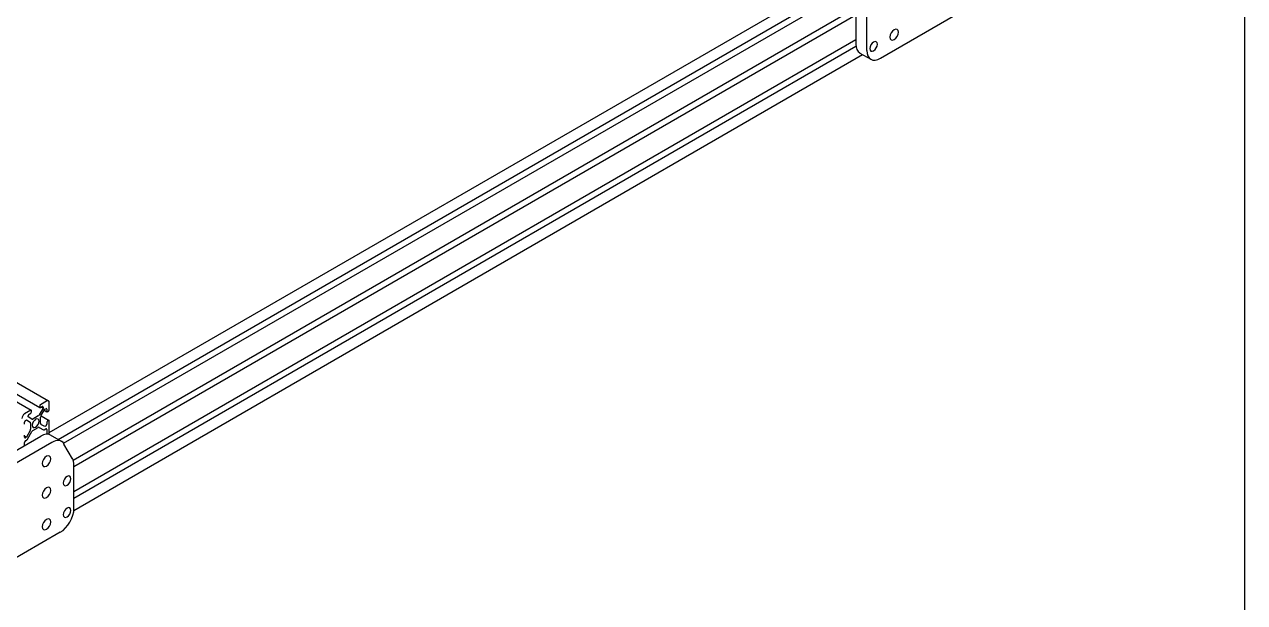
# Model space of a CAD drawing. Extents: x 23 to 317, y -101 to 289.
# Drawn here: x 168.2 to 317.4, y 29.5 to 100.1 of the extents above; entities that cross this region are included whole.
import ezdxf

# ---------------------------------------------------------------- set-up
doc = ezdxf.new("R2010")
doc.units = 0
doc.layers.get('0').update_dxf_attribs({"linetype": 'CONTINUOUS'})

msp = doc.modelspace()

# ---------------------------------------------------------------- linework, layer by layer
at = {"color": 1}
msp.add_lwpolyline([(317.359397, -100.885389), (23.359389, -100.885389), (23.359389, 289.114623), (317.359397, 289.114623), (317.359397, -100.885389), (317.359397, -100.885389)], close=True, dxfattribs=at)
at = {"color": 7}
for points in [[(171.209032, 50.219085), (268.227343, 106.232751)], [(172.30469, 49.363571), (269.353019, 105.407255)], [(172.965087, 48.9133), (270.283579, 105.107075)], [(269.818299, 103.020821), (269.818299, 97.677609)], [(174.135791, 46.857065), (269.818299, 102.10527)], [(271.154102, 96.912149), (271.154102, 102.240352)], [(272.835112, 95.951572), (282.801102, 101.700027)], [(174.225845, 46.061586), (269.818299, 101.264765)], [(174.225845, 43.044773), (269.818299, 98.247952)], [(174.225845, 42.204268), (269.833308, 97.422456)], [(174.210836, 40.718375), (270.658804, 96.401842)], [(270.313597, 96.59696), (271.649399, 95.8315)], [(124.651049, 80.912533), (171.118978, 54.091413)], [(125.686671, 78.901324), (170.068346, 53.280925)], [(126.347068, 77.595539), (169.017715, 52.950727)], [(170.878833, 54.061395), (170.128382, 53.626133)], [(171.209032, 52.995754), (171.209032, 53.866277)], [(168.957679, 52.950727), (168.207228, 52.515465)], [(169.09276, 51.855068), (168.62748, 52.14024), (168.62748, 52.260312)], [(168.747552, 52.485447), (168.957679, 52.60552)], [(169.047733, 52.75561), (169.047733, 52.9057)], [(169.873229, 52.260312), (169.212832, 51.870077)], [(170.458581, 53.325953), (170.458581, 53.190871), (169.993301, 52.380384)], [(170.053337, 53.476043), (170.053337, 53.325953)], [(170.128382, 53.280925), (170.338509, 53.400998)], [(170.203427, 52.260312), (170.683716, 53.070799), (170.788779, 53.145844)], [(170.458581, 53.190871), (170.218436, 53.340962)], [(170.218436, 52.275321), (171.194023, 51.704978)], [(170.608671, 52.965736), (170.938869, 52.770619)], [(170.908851, 53.070799), (170.908851, 52.830655)], [(170.998905, 52.770619), (171.133987, 52.860673)], [(168.17721, 51.239699), (168.17721, 51.479843)], [(168.297282, 51.704978), (168.417354, 51.765014), (168.882634, 51.494852)], [(168.927661, 51.389789), (168.927661, 50.624329)], [(169.212832, 50.45923), (169.873229, 50.849464)], [(169.993301, 50.849464), (170.518617, 50.549284)], [(170.1584, 51.329753), (170.1584, 52.095213)], [(170.788779, 51.014563), (170.683716, 50.954527), (170.203427, 51.22469)], [(170.908851, 51.479843), (170.908851, 51.239699)], [(171.133987, 51.689969), (170.998905, 51.614924)], [(171.209032, 49.978941), (171.209032, 51.644942)], [(157.851003, 42.669548), (170.188418, 49.798833)], [(168.17721, 49.648742), (168.17721, 49.888887)], [(168.417354, 49.648742), (168.17721, 49.783824)], [(168.882634, 50.45923), (168.417354, 49.648742), (168.297282, 49.573697)], [(168.297282, 49.22849), (168.492399, 49.333553)], [(168.567444, 49.438616), (169.09276, 50.339157)], [(170.608671, 50.564293), (170.788779, 50.669356)], [(170.908851, 50.594311), (170.908851, 50.023968)], [(172.694925, 49.138436), (171.359122, 49.918905)], [(171.524221, 49.018364), (159.186806, 41.904088)], [(168.17721, 48.643138), (168.17721, 49.018364)], [(174.045737, 47.037173), (173.010114, 48.823246)], [(174.225845, 40.94351), (174.225845, 46.271713)], [(172.559844, 38.046769), (165.835802, 34.159433)]]:
    msp.add_lwpolyline(points, dxfattribs=at)
for points in [[(274.504016, 99.437811), (274.217214, 99.275135), (273.986776, 98.875973), (273.989318, 98.546258)], [(273.989318, 98.546258), (273.991859, 98.216543), (274.226418, 98.08113), (274.51322, 98.243806)], [(275.027918, 99.135359), (275.025377, 99.465074), (274.790818, 99.600486), (274.504016, 99.437811)], [(274.51322, 98.243806), (274.800021, 98.406482), (275.03046, 98.805643), (275.027918, 99.135359)], [(269.839282, 97.693284), (269.838244, 97.181991), (270.012935, 96.793563), (270.324924, 96.61345)], [(271.998553, 97.93507), (271.741632, 97.788983), (271.53495, 97.430972), (271.536916, 97.13543)], [(271.536916, 97.13543), (271.538881, 96.839887), (271.74875, 96.718729), (272.00567, 96.864815)], [(272.467307, 97.664455), (272.465342, 97.959998), (272.255473, 98.081156), (271.998553, 97.93507)], [(272.00567, 96.864815), (272.262591, 97.010901), (272.469273, 97.368912), (272.467307, 97.664455)], [(271.175085, 96.912815), (271.172924, 95.848102), (271.917752, 95.418109), (272.838704, 95.952398)], [(171.223521, 53.870025), (171.221922, 54.08414), (171.069665, 54.172039), (170.883444, 54.066354)], [(168.211838, 52.520424), (168.025617, 52.414739), (167.875951, 52.155489), (167.877549, 51.941375)], [(168.756335, 52.483051), (168.689638, 52.443723), (168.634998, 52.349077), (168.634293, 52.271652)], [(169.04634, 52.913234), (169.045476, 52.964493), (169.00844, 52.985874), (168.963619, 52.96099)], [(168.966748, 52.610266), (169.011569, 52.63515), (169.047204, 52.696876), (169.04634, 52.748135)], [(169.885805, 52.255052), (169.930776, 52.279466), (169.97337, 52.323202), (170.004218, 52.376636)], [(170.134322, 53.636396), (170.089501, 53.611511), (170.053866, 53.549785), (170.05473, 53.498527)], [(170.05473, 53.333427), (170.055594, 53.282169), (170.092629, 53.260788), (170.137451, 53.285672)], [(170.207519, 52.26406), (170.176671, 52.210625), (170.160096, 52.151869), (170.161441, 52.100715)], [(170.466777, 53.329621), (170.467483, 53.407046), (170.413987, 53.43793), (170.347291, 53.398602)], [(170.917048, 53.074468), (170.917754, 53.151893), (170.864258, 53.182776), (170.797562, 53.143448)], [(170.925253, 52.83813), (170.926117, 52.786871), (170.963153, 52.76549), (171.007974, 52.790374)], [(171.143056, 52.865419), (171.187877, 52.890303), (171.223512, 52.952029), (171.222648, 53.003288)], [(168.306064, 51.702582), (168.239368, 51.663254), (168.184728, 51.568608), (168.184022, 51.491183)], [(168.939629, 51.384286), (168.938284, 51.435439), (168.919129, 51.474799), (168.886379, 51.493706)], [(169.104024, 51.871224), (169.136774, 51.852317), (169.180437, 51.855411), (169.225408, 51.879826)], [(169.134138, 51.123609), (169.132597, 50.857163), (169.317775, 50.750258), (169.547745, 50.884831)], [(169.553325, 51.849719), (169.323355, 51.715146), (169.135679, 51.390056), (169.134138, 51.123609)], [(169.547745, 50.884831), (169.777714, 51.019404), (169.965391, 51.344495), (169.966932, 51.610941)], [(169.966932, 51.610941), (169.968473, 51.877388), (169.783295, 51.984292), (169.553325, 51.849719)], [(169.997046, 50.863327), (169.964296, 50.882234), (169.920633, 50.879139), (169.875662, 50.854725)], [(170.161441, 51.350264), (170.162786, 51.299111), (170.181941, 51.259752), (170.214691, 51.240845)], [(170.795006, 51.031968), (170.861702, 51.071296), (170.916342, 51.165943), (170.917048, 51.243368)], [(171.004846, 51.625187), (170.960024, 51.600303), (170.924389, 51.538577), (170.925253, 51.487318)], [(171.222648, 51.652476), (171.221784, 51.703735), (171.184749, 51.725116), (171.139927, 51.700232)], [(168.184022, 49.660083), (168.183316, 49.582658), (168.236812, 49.551774), (168.303508, 49.591102)], [(168.306064, 49.241103), (168.239368, 49.201775), (168.184728, 49.107128), (168.184022, 49.029704)], [(168.498626, 49.350958), (168.530654, 49.369844), (168.561506, 49.402726), (168.584393, 49.442371)], [(168.893551, 50.470491), (168.924399, 50.523925), (168.940974, 50.582682), (168.939629, 50.633835)], [(169.215265, 50.479499), (169.170294, 50.455084), (169.1277, 50.411349), (169.096852, 50.357914)], [(171.377812, 49.917423), (171.065823, 50.097537), (170.642092, 50.054581), (170.199835, 49.798006)], [(170.529879, 50.557397), (170.552287, 50.54446), (170.582869, 50.547803), (170.614898, 50.566689)], [(170.917048, 50.59798), (170.917754, 50.675404), (170.864258, 50.706288), (170.797562, 50.66696)], [(173.024963, 48.832147), (172.743822, 49.321396), (172.167254, 49.398977), (171.535638, 49.032546)], [(170.881736, 47.32649), (170.594934, 47.163814), (170.364496, 46.764653), (170.367037, 46.434937)], [(170.367037, 46.434937), (170.369579, 46.105222), (170.604138, 45.96981), (170.890939, 46.132486)], [(171.405638, 47.024038), (171.403097, 47.353754), (171.168538, 47.489166), (170.881736, 47.32649)], [(170.890939, 46.132486), (171.177741, 46.295161), (171.40818, 46.694323), (171.405638, 47.024038)], [(174.23488, 46.286056), (174.235487, 46.585341), (174.175814, 46.845549), (174.060585, 47.046074)], [(173.389286, 44.863172), (173.132365, 44.717086), (172.925683, 44.359075), (172.927649, 44.063532)], [(173.85804, 44.592557), (173.856075, 44.8881), (173.646206, 45.009258), (173.389286, 44.863172)], [(170.881736, 43.469172), (170.594934, 43.306496), (170.364496, 42.907334), (170.367037, 42.577619)], [(171.405638, 43.16672), (171.403097, 43.496435), (171.168538, 43.631848), (170.881736, 43.469172)], [(172.927649, 44.063532), (172.929614, 43.767989), (173.139483, 43.646831), (173.396403, 43.792917)], [(173.396403, 43.792917), (173.653324, 43.939003), (173.860005, 44.297014), (173.85804, 44.592557)], [(170.367037, 42.577619), (170.369579, 42.247904), (170.604138, 42.112491), (170.890939, 42.275167)], [(170.890939, 42.275167), (171.177741, 42.437843), (171.40818, 42.837005), (171.405638, 43.16672)], [(172.563436, 38.047596), (173.484388, 38.581885), (174.232719, 39.878131), (174.23488, 40.942844)], [(173.389286, 40.990845), (173.132365, 40.844758), (172.925683, 40.486747), (172.927649, 40.191204)], [(173.85804, 40.72023), (173.856075, 41.015773), (173.646206, 41.136931), (173.389286, 40.990845)], [(173.396403, 39.92059), (173.653324, 40.066676), (173.860005, 40.424687), (173.85804, 40.72023)], [(170.881736, 39.611853), (170.594934, 39.449178), (170.364496, 39.050016), (170.367037, 38.720301)], [(171.405638, 39.309402), (171.403097, 39.639117), (171.168538, 39.774529), (170.881736, 39.611853)], [(170.890939, 38.417849), (171.177741, 38.580525), (171.40818, 38.979686), (171.405638, 39.309402)], [(172.927649, 40.191204), (172.929614, 39.895662), (173.139483, 39.774503), (173.396403, 39.92059)], [(170.367037, 38.720301), (170.369579, 38.390585), (170.604138, 38.255173), (170.890939, 38.417849)]]:
    msp.add_open_spline(points, degree=3, dxfattribs=at)

doc.saveas('drawing.dxf')
